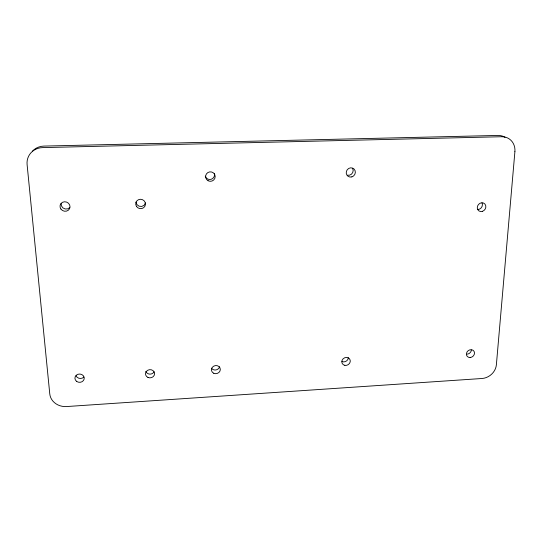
<?xml version="1.0" encoding="UTF-8"?>
<svg xmlns="http://www.w3.org/2000/svg" width="542" height="542" viewBox="0 0 542 542"><rect width="100%" height="100%" fill="white"/><g stroke="black" fill="none" stroke-linecap="round" stroke-linejoin="round"><path stroke-width="0.81" d="M471.371 350.037A4.228 3.672 -37.5 0 1 467.068 354.156M482.014 202.864A4.546 4.058 -50.5 0 1 477.848 209.517M352.639 168.359A4.675 4.424 -52.3 0 1 347.395 175.215M219.537 366.758A4.417 4.018 -13 0 1 215.953 369.929A4.417 4.018 -13 0 1 211.522 368.228M348.323 357.693A4.295 3.862 -28.2 0 1 341.948 361.507M214.341 173.454A4.742 4.688 -2.7 0 1 211.15 179.287A4.742 4.688 -2.7 0 1 205.249 176.15M83.874 377.076A4.614 4.119 1.4 0 1 76.029 375.721M145.48 202.932A4.831 4.641 14.2 0 1 135.954 202.051M69.803 207.586A4.993 4.668 20.9 0 1 61.158 203.325M154.104 371.826A4.505 4.072 -5.3 0 1 149.741 374.102A4.505 4.072 -5.3 0 1 145.818 371.358M32.418 151.184A17.141 15.955 28.6 0 1 43.956 146.089L497.976 135.446A15.596 13.862 -56.3 0 1 505.022 137.316M514.9 151.672L496.37 364.827A14.119 12.134 -37.3 0 1 481.98 378.499L66.564 406.554A15.562 13.74 1.6 0 1 49.776 393.953L27.1 164.585A17.344 16.131 28.3 0 1 42.649 147.607L501.675 136.733A15.765 13.99 -56.1 0 1 514.9 151.672M470.144 357.51A4.268 3.699 -37.5 0 0 474.114 351.433A4.268 3.699 -37.5 0 0 467.089 351.86A4.268 3.699 -37.5 0 0 470.144 357.51M482.346 211.366A4.593 4.092 -50.4 0 0 484.839 203.948A4.593 4.092 -50.4 0 0 477.516 206.163A4.593 4.092 -50.4 0 0 482.346 211.366M344.841 365.342A4.336 3.889 -28.2 0 0 350.166 360.145A4.336 3.889 -28.2 0 0 343.12 358.79A4.336 3.889 -28.2 0 0 344.841 365.342M351.846 176.888A4.729 4.465 -52.1 0 0 354.102 169.09A4.729 4.465 -52.1 0 0 346.406 171.374A4.729 4.465 -52.1 0 0 351.846 176.888M213.758 373.269A4.458 4.051 -13.1 0 0 220.323 369.339A4.458 4.051 -13.1 0 0 213.575 366.229A4.458 4.051 -13.1 0 0 213.758 373.269M208.108 180.743A4.797 4.736 -3.9 0 0 215.194 176.441A4.797 4.736 -3.9 0 0 207.891 172.539A4.797 4.736 -3.9 0 0 208.108 180.743M76.53 381.317A4.661 4.153 1.2 0 0 84.159 378.98A4.661 4.153 1.2 0 0 78.041 374.258A4.661 4.153 1.2 0 0 76.53 381.317M136.509 206.455A4.885 4.688 13.7 0 0 144.938 206.184A4.885 4.688 13.7 0 0 140.337 199.273A4.885 4.688 13.7 0 0 136.509 206.455M60.887 209.036A5.047 4.715 20.6 0 0 69.532 208.758A5.047 4.715 20.6 0 0 64.613 201.766A5.047 4.715 20.6 0 0 60.887 209.036M147.959 377.449A4.553 4.112 -5.4 0 0 154.585 373.479A4.553 4.112 -5.4 0 0 147.58 370.342A4.553 4.112 -5.4 0 0 147.959 377.449"/></g></svg>
